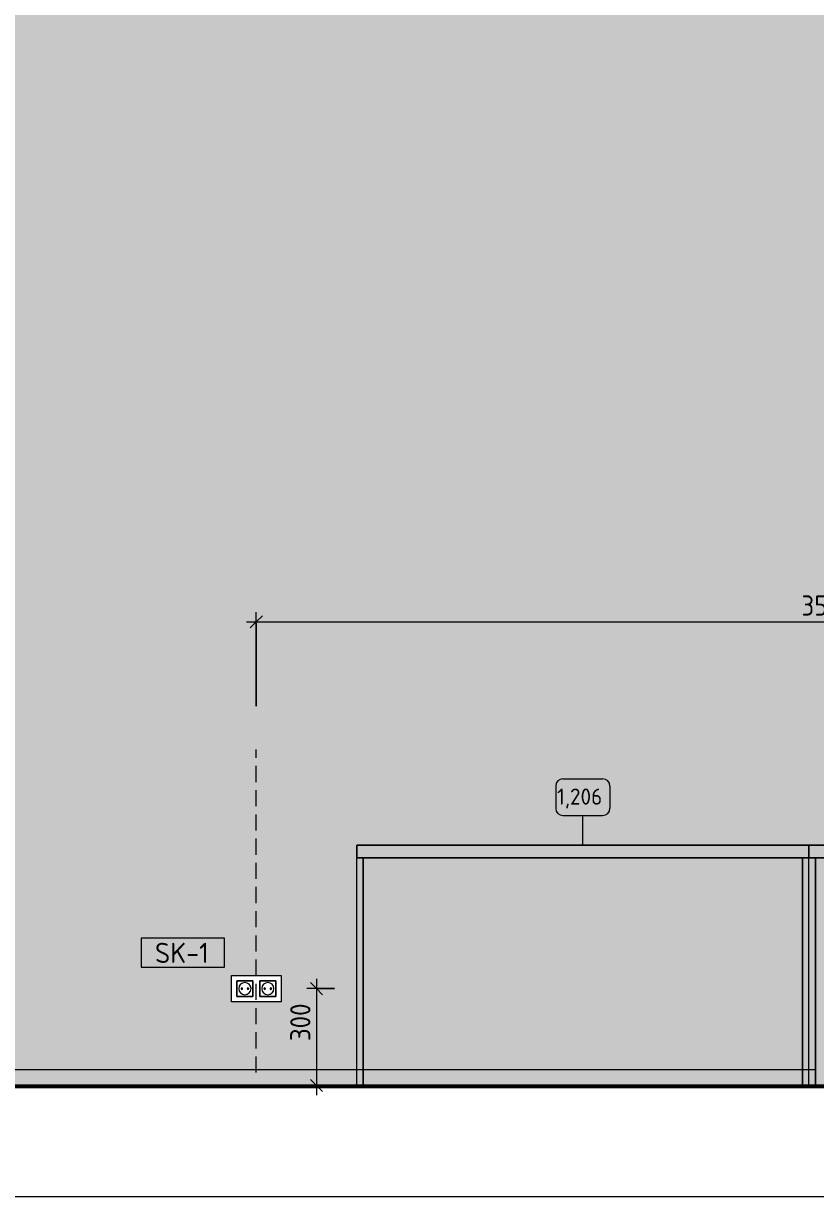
# Model space of a CAD drawing. Header units: millimetres. Extents: x 63432 to 177405, y -1987 to 27578.
# Drawn here: x 135422 to 137874, y 8025 to 11690 of the extents above; entities that cross this region are included whole.
import ezdxf

# ---------------------------------------------------------------- set-up
doc = ezdxf.new("R2010")
doc.units = ezdxf.units.MM
doc.linetypes.add('ADSK_Штрих_ш2 п1', pattern=[75, 50, -25])
for name, color, linetype, lineweight in [('A-ANNO-DIMS', 7, 'Continuous', 9), ('A-ANNO-DIMS-25', 7, 'Continuous', 9), ('A-DETL-1', 7, 'ADSK_Штрих_ш2 п1', 9), ('A-GENM-1', 7, 'Continuous', 9), ('A-WALL-PATT', 7, 'Continuous', 9), ('E-ELEC-EQPM', 7, 'Continuous', 9), ('E-ELEC-FIXT-IDEN', 7, 'Continuous', 9), ('I-FURN-IDEN', 7, 'Continuous', 9), ('Электрические приборы', 7, 'Continuous', 9)]:
    doc.layers.add(name, color=color, linetype=linetype, lineweight=lineweight)
for name, color, linetype, lineweight, true_color in [('A-FLOR-1', 7, 'Continuous', 9, 0x787878), ('A-FLOR-FNSH-1', 7, 'Continuous', 30, 0x3c3c3c), ('I-FURN-10', 7, 'Continuous', 9, 0x9e9e9e), ('I-FURN-11', 7, 'Continuous', 9, 0x858585), ('I-FURN-12', 7, 'Continuous', 9, 0x8d8d8d), ('I-FURN-13', 7, 'Continuous', 9, 0x888888), ('I-FURN-14', 7, 'Continuous', 9, 0x818181), ('I-FURN-6', 7, 'Continuous', 9, 0xc0c0c0), ('I-FURN-8', 7, 'Continuous', 9, 0xacacac), ('I-FURN-9', 7, 'Continuous', 9, 0x949494), ('Розетки', 7, 'Continuous', 9, 0xff1e23)]:
    doc.layers.add(name, color=color, linetype=linetype, lineweight=lineweight, true_color=true_color)
doc.layers.add('I-FURN-7', color=7, linetype='Continuous', lineweight=9, true_color=0x7f7f7f, transparency=0.7)
doc.styles.add('GOST Common_6', font='GOST_Common.ttf', dxfattribs={"height": 50})
doc.styles.add('GOST Common_7', font='GOST_Common.ttf', dxfattribs={"height": 62.5})
doc.styles.add('ISOCPEUR_2', font='isocpeur.ttf', dxfattribs={"width": 0.9, "height": 62.5})
doc.styles.add('ISOCPEUR_3', font='isocpeur.ttf', dxfattribs={"width": 0.9, "height": 50})
doc.dimstyles.new('ISO-2_0_0_9К_Средний_округл2', dxfattribs={"dimscale": 304.8, "dimtxt": 49.799059, "dimasz": 0.123031, "dimexe": 0.098425, "dimexo": 0, "dimgap": 0, "dimtad": 1, "dimdec": 0, "dimrnd": 10, "dimzin": 0, "dimdsep": 46, "dimtxsty": 'ISOCPEUR_3', "dimblk1": 'OBLIQUE', "dimblk2": 'OBLIQUE', "dimsah": 1, "dimcen": 0.09, "dimdle": 0.098425, "dimazin": 0, "dimtfac": 1, "dimtdec": 4, "dimtix": 1, "dimtmove": 0, "dimatfit": 3, "dimfxl": 1, "dimtvp": 1, "dimtolj": 1, "dimtzin": 0, "dimarcsym": 2})
doc.dimstyles.new('ISO-2_5_0_9К_БОЛЬШОЙ_1', dxfattribs={"dimscale": 304.8, "dimtxt": 62.248823, "dimasz": 0.123031, "dimexe": 0.098425, "dimexo": 0.246063, "dimgap": 0, "dimtad": 1, "dimdec": 0, "dimrnd": 10, "dimzin": 0, "dimdsep": 46, "dimtxsty": 'ISOCPEUR_2', "dimblk1": 'OBLIQUE', "dimblk2": 'OBLIQUE', "dimsah": 1, "dimcen": 0.09, "dimdle": 0.098425, "dimazin": 0, "dimtfac": 1, "dimtdec": 4, "dimtix": 1, "dimtmove": 0, "dimatfit": 3, "dimfxl": 1, "dimtvp": 1, "dimtolj": 1, "dimtzin": 0, "dimarcsym": 2})
doc.dimstyles.new('ISO-2_5_0_9К_БОЛЬШОЙ_2', dxfattribs={"dimscale": 304.8, "dimtxt": 62.248823, "dimasz": 0.123031, "dimexe": 0.098425, "dimexo": 0.246063, "dimgap": 0, "dimtad": 1, "dimdec": 0, "dimrnd": 10, "dimzin": 0, "dimdsep": 46, "dimtxsty": 'ISOCPEUR_2', "dimblk1": 'OBLIQUE', "dimblk2": 'OBLIQUE', "dimsah": 1, "dimcen": 0.09, "dimdle": 0.098425, "dimazin": 0, "dimtfac": 1, "dimtdec": 4, "dimtix": 1, "dimtmove": 2, "dimatfit": 3, "dimfxl": 1, "dimtvp": 1, "dimtolj": 1, "dimtzin": 0, "dimarcsym": 2})

# ---------------------------------------------------------------- blocks, each defined once
blk = doc.blocks.new('Стол базовый прямоугольный - 1_206-26230948-Развертка 3_12-3')
at = {"layer": 'I-FURN-7'}
for points in [[(25305.5, 9105), (26450, 9105), (26450, 9145), (25050, 9145), (25050, 9105), (25070, 9105)], [(25050, 8450), (25070, 8450), (25070, 9105), (25050, 9105), (25050, 9089.6)], [(26450, 8450), (26450, 9105), (26430, 9105), (26430, 8450), (26431.6, 8450)], [(25050, 8400), (25070, 8400), (25070, 8450), (25050, 8450)], [(26431.6, 8400), (26450, 8400), (26450, 8450), (26430, 8450), (26430, 8400)]]:
    blk.add_hatch(color=256, dxfattribs=at).paths.add_polyline_path(points)
at = {"layer": 'I-FURN-10'}
for p, q in [((26450, 9145), (25050, 9145)), ((25050, 9145), (25050, 9105)), ((26450, 9105), (26450, 9145)), ((25070, 9105), (26430, 9105)), ((25070, 9105), (25070, 8400)), ((26430, 9105), (26430, 8400)), ((26450, 8400), (26450, 9105))]:
    blk.add_line(p, q, dxfattribs=at)
at = {"layer": 'I-FURN-11'}
for p, q in [((25050, 9105), (25070, 9105)), ((25070, 9105), (25050, 9105)), ((25050, 8400), (25050, 9105)), ((25050, 8400), (25050, 9105)), ((26430, 9105), (26450, 9105)), ((26450, 9105), (26430, 9105))]:
    blk.add_line(p, q, dxfattribs=at)
at = {"layer": 'I-FURN-12'}
for p, q in [((25050, 9105), (25050, 9145)), ((25050, 8400), (25050, 9105)), ((25070, 9105), (25070, 8400)), ((26430, 9105), (26430, 8400)), ((26450, 8400), (26450, 9105))]:
    blk.add_line(p, q, dxfattribs=at)
at = {"layer": 'I-FURN-13'}
for p, q in [((25070, 9105), (25050, 9105)), ((25050, 9105), (25070, 9105)), ((26450, 9105), (26430, 9105)), ((26430, 9105), (26450, 9105))]:
    blk.add_line(p, q, dxfattribs=at)
at = {"layer": 'I-FURN-14'}
blk.add_line((25050, 8400), (25050, 9105), dxfattribs=at)
at = {"layer": 'I-FURN-8'}
for p, q in [((25050, 9145), (26450, 9145)), ((26450, 9105), (26450, 9145)), ((26430, 9105), (25070, 9105))]:
    blk.add_line(p, q, dxfattribs=at)
at = {"layer": 'I-FURN-9'}
for p, q in [((25070, 9105), (25050, 9105)), ((25050, 9105), (25070, 9105)), ((25070, 8400), (25070, 9105)), ((25070, 8400), (25070, 9105)), ((26450, 9105), (26430, 9105)), ((26430, 9105), (26450, 9105)), ((26430, 8400), (26430, 9105)), ((26430, 8400), (26430, 9105)), ((26450, 8400), (26450, 9105)), ((26450, 8400), (26450, 9105))]:
    blk.add_line(p, q, dxfattribs=at)
blk = doc.blocks.new('Стол базовый прямоугольный - 1_206-V64-Развертка 3_12-3')
at = {"layer": 'I-FURN-7'}
for points in [[(24087.8, 9105), (25050, 9105), (25050, 9145), (23650, 9145), (23650, 9105), (23670, 9105)], [(23670, 8450), (23670, 9105), (23650, 9105), (23650, 8450)], [(25030, 8450), (25050, 8450), (25050, 9105), (25030, 9105), (25030, 9088.4)], [(23650, 8400), (23670, 8400), (23670, 8450), (23650, 8450)], [(25050, 8400), (25050, 8450), (25030, 8450), (25030, 8400)]]:
    blk.add_hatch(color=256, dxfattribs=at).paths.add_polyline_path(points)
at = {"layer": 'I-FURN-10'}
for p, q in [((25050, 9145), (23650, 9145)), ((23650, 9105), (23650, 9145)), ((25050, 9105), (25050, 9145)), ((23650, 8400), (23650, 9105)), ((23670, 9105), (25030, 9105)), ((23670, 9105), (23670, 8400)), ((25030, 9105), (25030, 8400))]:
    blk.add_line(p, q, dxfattribs=at)
at = {"layer": 'I-FURN-11'}
for p, q in [((23650, 9105), (23670, 9105)), ((23670, 9105), (23650, 9105)), ((25030, 9105), (25050, 9105)), ((25050, 9105), (25030, 9105)), ((25050, 8400), (25050, 9105)), ((25050, 8400), (25050, 9105))]:
    blk.add_line(p, q, dxfattribs=at)
at = {"layer": 'I-FURN-12'}
for p, q in [((25050, 9105), (25050, 9145)), ((23650, 8400), (23650, 9105)), ((23670, 9105), (23670, 8400)), ((25030, 9105), (25030, 8400)), ((25050, 8400), (25050, 9105))]:
    blk.add_line(p, q, dxfattribs=at)
at = {"layer": 'I-FURN-13'}
for p, q in [((23670, 9105), (23650, 9105)), ((23650, 9105), (23670, 9105)), ((25050, 9105), (25030, 9105)), ((25030, 9105), (25050, 9105))]:
    blk.add_line(p, q, dxfattribs=at)
at = {"layer": 'I-FURN-14'}
blk.add_line((25050, 8400), (25050, 9105), dxfattribs=at)
at = {"layer": 'I-FURN-8'}
for p, q in [((23650, 9145), (25050, 9145)), ((23650, 9145), (23650, 9105)), ((25030, 9105), (23670, 9105))]:
    blk.add_line(p, q, dxfattribs=at)
at = {"layer": 'I-FURN-9'}
for p, q in [((23670, 9105), (23650, 9105)), ((23650, 9105), (23670, 9105)), ((23650, 8400), (23650, 9105)), ((23650, 8400), (23650, 9105)), ((23670, 8400), (23670, 9105)), ((23670, 8400), (23670, 9105)), ((25050, 9105), (25030, 9105)), ((25030, 9105), (25050, 9105)), ((25030, 8400), (25030, 9105)), ((25030, 8400), (25030, 9105))]:
    blk.add_line(p, q, dxfattribs=at)
blk = doc.blocks.new('Стол базовый прямоугольный - 1_206-V65-Развертка 3_12-3')
at = {"layer": 'I-FURN-7'}
for points in [[(25070, 8395), (25070, 8400), (25050, 8400), (25050, 8395)], [(26431.6, 8395), (26450, 8395), (26450, 8400), (26430, 8400), (26430, 8395)]]:
    blk.add_hatch(color=256, dxfattribs=at).paths.add_polyline_path(points)
at = {"layer": 'I-FURN-10'}
for p, q in [((25050, 9105), (25050, 9145)), ((25070, 9105), (25050, 9105)), ((25050, 9105), (25070, 9105)), ((25050, 8395), (25050, 9105)), ((25050, 8400), (25050, 9105)), ((25070, 9105), (25070, 8400)), ((26450, 9105), (26430, 9105)), ((26430, 9105), (26450, 9105)), ((26430, 9105), (26430, 8400)), ((26450, 8400), (26450, 9105))]:
    blk.add_line(p, q, dxfattribs=at)
at = {"layer": 'I-FURN-12'}
blk.add_line((25050, 8400), (25050, 9105), dxfattribs=at)
at = {"layer": 'I-FURN-6'}
for p, q in [((25050, 9145), (26450, 9145)), ((25050, 9145), (25050, 9105)), ((26450, 9105), (26450, 9145)), ((26450, 9105), (25050, 9105)), ((25050, 9105), (25070, 9105)), ((25050, 8395), (25050, 9105)), ((25070, 9105), (25070, 8395)), ((26430, 9105), (26450, 9105)), ((26430, 9105), (26430, 8395)), ((26450, 8395), (26450, 9105)), ((25070, 8395), (25050, 8395)), ((26450, 8395), (26430, 8395))]:
    blk.add_line(p, q, dxfattribs=at)
at = {"layer": 'I-FURN-8'}
for p, q in [((26450, 9145), (25050, 9145)), ((26450, 9105), (26450, 9145)), ((25070, 9105), (26430, 9105)), ((25070, 8395), (25070, 9105)), ((25070, 8400), (25070, 9105)), ((26430, 8395), (26430, 9105)), ((26430, 8400), (26430, 9105)), ((26450, 8395), (26450, 9105)), ((26450, 8400), (26450, 9105)), ((25050, 8395), (25070, 8395)), ((26430, 8395), (26450, 8395))]:
    blk.add_line(p, q, dxfattribs=at)
at = {"layer": 'I-FURN-9'}
for p, q in [((25050, 9105), (25070, 9105)), ((25070, 9105), (25050, 9105)), ((26430, 9105), (26450, 9105)), ((26450, 9105), (26430, 9105))]:
    blk.add_line(p, q, dxfattribs=at)
blk = doc.blocks.new('Стол базовый прямоугольный - 1_206-V66-Развертка 3_12-3')
at = {"layer": 'I-FURN-7'}
for points in [[(23670, 8395), (23670, 8400), (23650, 8400), (23650, 8395)], [(25050, 8395), (25050, 8400), (25030, 8400), (25030, 8395)]]:
    blk.add_hatch(color=256, dxfattribs=at).paths.add_polyline_path(points)
at = {"layer": 'I-FURN-10'}
for p, q in [((25050, 9105), (25050, 9145)), ((23670, 9105), (23650, 9105)), ((23650, 9105), (23670, 9105)), ((23650, 8400), (23650, 9105)), ((23670, 9105), (23670, 8400)), ((25050, 9105), (25030, 9105)), ((25030, 9105), (25050, 9105)), ((25030, 9105), (25030, 8400)), ((25050, 8395), (25050, 9105)), ((25050, 8400), (25050, 9105))]:
    blk.add_line(p, q, dxfattribs=at)
at = {"layer": 'I-FURN-12'}
blk.add_line((25050, 8400), (25050, 9105), dxfattribs=at)
at = {"layer": 'I-FURN-6'}
for p, q in [((23650, 9145), (25050, 9145)), ((23650, 9145), (23650, 9105)), ((25050, 9105), (25050, 9145)), ((25050, 9105), (23650, 9105)), ((23650, 9105), (23670, 9105)), ((23650, 8395), (23650, 9105)), ((23670, 9105), (23670, 8395)), ((25030, 9105), (25050, 9105)), ((25030, 9105), (25030, 8395)), ((25050, 8395), (25050, 9105)), ((23670, 8395), (23650, 8395)), ((25050, 8395), (25030, 8395))]:
    blk.add_line(p, q, dxfattribs=at)
at = {"layer": 'I-FURN-8'}
for p, q in [((25050, 9145), (23650, 9145)), ((23650, 9105), (23650, 9145)), ((23650, 8395), (23650, 9105)), ((23650, 8400), (23650, 9105)), ((23670, 9105), (25030, 9105)), ((23670, 8395), (23670, 9105)), ((23670, 8400), (23670, 9105)), ((25030, 8395), (25030, 9105)), ((25030, 8400), (25030, 9105)), ((23650, 8395), (23670, 8395)), ((25030, 8395), (25050, 8395))]:
    blk.add_line(p, q, dxfattribs=at)
at = {"layer": 'I-FURN-9'}
for p, q in [((23650, 9105), (23670, 9105)), ((23670, 9105), (23650, 9105)), ((25030, 9105), (25050, 9105)), ((25050, 9105), (25030, 9105))]:
    blk.add_line(p, q, dxfattribs=at)
blk = doc.blocks.new('Плинтус - Плинтус темный _ст_школа_-33434823-Развертка 3_12-3')
at = {"layer": 'A-GENM-1'}
h = blk.add_hatch(color=256, dxfattribs=at)
h.paths.add_polyline_path([(26548.8, 8400), (26581, 8400), (26581, 8450), (26450, 8450), (26450, 8400), (26500, 8400)])
h.paths.add_polyline_path([(13636, 8400), (13650.4, 8400), (13650.4, 8450), (13636, 8450), (13636, 8400.9)])
h.paths.add_polyline_path([(14569.6, 8400), (15089.7, 8400), (15089.7, 8450), (14569.6, 8450)])
h.paths.add_polyline_path([(18039.7, 8400), (18934, 8400), (18934, 8450), (18039.7, 8450)])
h.paths.add_polyline_path([(26430, 8400), (26430, 8450), (25070, 8450), (25070, 8400), (26197.2, 8400)])
h.paths.add_polyline_path([(19923.9, 8400), (20850, 8400), (20850, 8450), (19923.9, 8450)])
h.paths.add_polyline_path([(25030, 8400), (25030, 8450), (23670, 8450), (23670, 8400), (25025.3, 8400)])
h.paths.add_polyline_path([(20908.2, 8400), (23650, 8400), (23650, 8450), (20908.2, 8450)])
for p, q in [((20908.2, 8450), (23650, 8450)), ((23650, 8450), (23670, 8450)), ((23670, 8450), (25030, 8450)), ((25030, 8450), (25070, 8450))]:
    blk.add_line(p, q, dxfattribs=at)
blk = doc.blocks.new('Роз - p220-V68-Развертка 3_12-3')
at = {"layer": 'Розетки'}
for p, q in [((23279.1, 8724.5), (23328.1, 8724.5)), ((23279.1, 8675.5), (23279.1, 8724.5)), ((23328.1, 8724.5), (23328.1, 8675.5)), ((23328.1, 8675.5), (23279.1, 8675.5))]:
    blk.add_line(p, q, dxfattribs=at)
for centre, radius, start, end in [((23303.6, 8700), 19, 0, 180), ((23303.6, 8700), 19, 180, 0), ((23294.1, 8700), 2.5, 0, 180), ((23294.1, 8700), 2.5, 180, 0), ((23313.1, 8700), 2.5, 0, 180), ((23313.1, 8700), 2.5, 180, 0)]:
    blk.add_arc(centre, radius, start, end, dxfattribs=at)
blk = doc.blocks.new('Рамки - Рамка х2-25282439-Развертка 3_12-3')
at = {"layer": 'E-ELEC-EQPM'}
for p, q in [((23262.6, 8741), (23415.6, 8741)), ((23262.6, 8659), (23262.6, 8741)), ((23279.1, 8724.5), (23279.1, 8675.5)), ((23328.1, 8724.5), (23279.1, 8724.5)), ((23328.1, 8675.5), (23328.1, 8724.5)), ((23350.1, 8724.5), (23350.1, 8675.5)), ((23399.1, 8724.5), (23350.1, 8724.5)), ((23399.1, 8675.5), (23399.1, 8724.5)), ((23415.6, 8741), (23415.6, 8659)), ((23415.6, 8659), (23262.6, 8659)), ((23279.1, 8675.5), (23328.1, 8675.5)), ((23350.1, 8675.5), (23399.1, 8675.5))]:
    blk.add_line(p, q, dxfattribs=at)
blk = doc.blocks.new('DIMBLOCK35-Развертка 3_12-3')
at = {"layer": 'A-ANNO-DIMS-25'}
for p, q in [((126424.6, 8400), (126424.6, 8025.5)), ((126424.6, 8055.5), (126424.6, 8400)), ((139682.6, 8400), (139682.6, 8025.5)), ((139682.6, 8055.5), (139682.6, 8400)), ((126424.6, 8055.5), (139712.6, 8055.5))]:
    blk.add_line(p, q, dxfattribs=at)
at = {"layer": 'A-ANNO-DIMS-25', "lineweight": 20}
for p, q in [((126424.6, 8055.5), (126443.3, 8074.2)), ((139682.6, 8055.5), (139701.3, 8074.2)), ((126424.6, 8055.5), (126405.8, 8036.7)), ((139682.6, 8055.5), (139663.8, 8036.7))]:
    blk.add_line(p, q, dxfattribs=at)
at = {"layer": 'A-ANNO-DIMS-25', "color": 0, "insert": (132978.9, 8120.8), "char_height": 50, "width": 179.277, "attachment_point": 1, "line_spacing_factor": 1.149209, "style": 'ISOCPEUR_3'}
blk.add_mtext('13260', dxfattribs=at)
blk = doc.blocks.new('_Oblique')
at = {"color": 0, "linetype": 'ByBlock', "lineweight": -2}
blk.add_line((-0.5, -0.5), (0.5, 0.5), dxfattribs=at)
blk = doc.blocks.new('М_силовых электроприборов_РАЗВЕРТКИ - Типоразмер_примечание-27444908-Развертка 3_12-3')
at = {"layer": 'E-ELEC-FIXT-IDEN'}
for p, q in [((17129.1, 10102.6), (16870.8, 10102.6)), ((16870.8, 10102.6), (16870.8, 10012.6)), ((17129.1, 10012.6), (17129.1, 10102.6)), ((16870.8, 10012.6), (17129.1, 10012.6))]:
    blk.add_line(p, q, dxfattribs=at)
blk = doc.blocks.new('DIMBLOCK39-Развертка 3_12-3')
at = {"layer": 'A-ANNO-DIMS-25'}
for p, q in [((136142.6, 9575.5), (136142.6, 9866.7)), ((139682.6, 9788.2), (139682.6, 9866.7)), ((136112.6, 9836.7), (139712.6, 9836.7)), ((136142.6, 9836.7), (136142.6, 9575.5)), ((139682.6, 9836.7), (139682.6, 9788.2))]:
    blk.add_line(p, q, dxfattribs=at)
at = {"layer": 'A-ANNO-DIMS-25', "lineweight": 20}
for p, q in [((136142.6, 9836.7), (136123.9, 9817.9)), ((136142.6, 9836.7), (136161.4, 9855.4)), ((139682.6, 9836.7), (139663.8, 9817.9)), ((139682.6, 9836.7), (139701.3, 9855.4))]:
    blk.add_line(p, q, dxfattribs=at)
at = {"layer": 'A-ANNO-DIMS-25', "color": 0, "insert": (137830.6, 9918.3), "char_height": 62.5, "width": 196.802, "attachment_point": 1, "line_spacing_factor": 1.149209, "style": 'ISOCPEUR_2'}
blk.add_mtext('3540', dxfattribs=at)
blk = doc.blocks.new('DIMBLOCK40-Развертка 3_12-3')
at = {"layer": 'A-ANNO-DIMS-25'}
for p, q in [((136329.3, 8730), (136329.3, 8370)), ((136384.6, 8700), (136299.3, 8700)), ((136329.3, 8700), (136384.6, 8700)), ((136280.8, 8400), (136359.3, 8400)), ((136329.3, 8400), (136280.8, 8400))]:
    blk.add_line(p, q, dxfattribs=at)
at = {"layer": 'A-ANNO-DIMS-25', "lineweight": 20}
for p, q in [((136329.3, 8700), (136310.5, 8718.7)), ((136329.3, 8700), (136348, 8681.2)), ((136329.3, 8400), (136310.5, 8418.7)), ((136329.3, 8400), (136348, 8381.2))]:
    blk.add_line(p, q, dxfattribs=at)
at = {"layer": 'A-ANNO-DIMS-25', "color": 0, "insert": (136247.6, 8537.4), "char_height": 62.5, "width": 142.215, "attachment_point": 1, "rotation": 90, "line_spacing_factor": 1.149209, "style": 'ISOCPEUR_2'}
blk.add_mtext('300', dxfattribs=at)
blk = doc.blocks.new('Марка_Мебель - В прямоуг_Balcon_Марка-25523697-Развертка 3_12-3')
at = {"layer": 'I-FURN-IDEN'}
for p, q in [((14026.1, 9717.3), (14026.1, 9648.3)), ((14048.6, 9739.8), (14171.4, 9739.8)), ((14193.9, 9717.3), (14193.9, 9648.5)), ((14048.5, 9626), (14171.4, 9626))]:
    blk.add_line(p, q, dxfattribs=at)
for centre, radius, start, end in [((14048.6, 9717.3), 22.5, 90, 180), ((14171.4, 9717.3), 22.5, 0, 90), ((14048.5, 9648.3), 22.3, 180, 270), ((14171.4, 9648.5), 22.5, 270, 0)]:
    blk.add_arc(centre, radius, start, end, dxfattribs=at)

msp = doc.modelspace()

# ---------------------------------------------------------------- hatches: boundary and pattern name
at = {"layer": 'A-FLOR-1'}
h = msp.add_hatch(color=256, dxfattribs=at)
h.paths.add_polyline_path([(139683.6, 8395), (139683.6, 8400), (139253.6, 8400), (139253.6, 8395), (139586.7, 8395)])
h.paths.add_polyline_path([(124703.3, 8395), (136453.6, 8395), (136453.6, 8400), (124703.3, 8400)])
h.paths.add_polyline_path([(139233.6, 8395), (139233.6, 8400), (137873.6, 8400), (137873.6, 8395), (139000.8, 8395)])
h.paths.add_polyline_path([(137833.6, 8395), (137833.6, 8400), (136473.6, 8400), (136473.6, 8395), (137828.9, 8395)])
at = {"layer": 'A-WALL-PATT'}
h = msp.add_hatch(color=256, dxfattribs=at)
h.paths.add_polyline_path([(139433.6, 8400), (139433.6, 8500), (139383.6, 8500), (139383.6, 9200), (139682.6, 9200), (139682.6, 9204), (139383.6, 9204), (139383.6, 9220), (139682.6, 9220), (139682.6, 13150), (126424.6, 13150), (126424.6, 8450), (126453.9, 8450), (126453.9, 9295), (127373.2, 9295), (127373.2, 8450), (127893.3, 8450), (127893.3, 9520), (128703.8, 9520), (128703.8, 10395), (129203.3, 10395), (129203.3, 10398.7), (130003.3, 10398.7), (130003.3, 9520), (130843.3, 9520), (130843.3, 8450), (131737.5, 8450), (131737.5, 9145), (132727.5, 9145), (132727.5, 8450), (133653.6, 8450), (133653.6, 10395), (133711.8, 10395), (133711.8, 8450), (136453.6, 8450), (136453.6, 9145), (139253.6, 9145), (139253.6, 8450), (139384.6, 8450), (139384.6, 8400)])
h.paths.add_polyline_path([(136473.6, 8450), (137833.6, 8450), (137833.6, 9105), (136473.6, 9105), (136473.6, 9006.3)])
h.paths.add_polyline_path([(137873.6, 8450), (139233.6, 8450), (139233.6, 9105), (137873.6, 9105), (137873.6, 9090.8)])
h.paths.add_polyline_path([(136153.6, 8659), (136066.1, 8659), (136066.1, 8741), (136219.1, 8741), (136219.1, 8659), (136188.2, 8659)])
h.paths.add_polyline_path([(139189.1, 8659), (139036.1, 8659), (139036.1, 8741), (139189.1, 8741), (139189.1, 8675.5)])
h.paths.add_polyline_path([(136168.6, 8697.5), (136169.9, 8697.8), (136170.8, 8698.7), (136171.1, 8700), (136170.8, 8701.2), (136169.9, 8702.2), (136168.6, 8702.5), (136167.4, 8702.2), (136166.5, 8701.2), (136166.1, 8700), (136166.5, 8698.7), (136167.4, 8697.8), (136168, 8697.6)])
h.paths.add_polyline_path([(136097.6, 8697.5), (136098.9, 8697.8), (136099.8, 8698.7), (136100.1, 8700), (136099.8, 8701.2), (136098.9, 8702.2), (136097.6, 8702.5), (136096.4, 8702.2), (136095.5, 8701.2), (136095.1, 8700), (136095.5, 8698.7), (136096.4, 8697.8), (136097, 8697.6)])
h.paths.add_polyline_path([(139067.6, 8697.5), (139068.9, 8697.8), (139069.8, 8698.7), (139070.1, 8700), (139069.8, 8701.2), (139068.9, 8702.2), (139067.6, 8702.5), (139066.4, 8702.2), (139065.5, 8701.2), (139065.1, 8700), (139065.5, 8698.7), (139066.4, 8697.8), (139067, 8697.6)])
h.paths.add_polyline_path([(139138.6, 8697.5), (139139.9, 8697.8), (139140.8, 8698.7), (139141.1, 8700), (139140.8, 8701.2), (139139.9, 8702.2), (139138.6, 8702.5), (139137.4, 8702.2), (139136.5, 8701.2), (139136.1, 8700), (139136.5, 8698.7), (139137.4, 8697.8), (139138, 8697.6)])
h.paths.add_polyline_path([(139157.6, 8697.5), (139158.9, 8697.8), (139159.8, 8698.7), (139160.1, 8700), (139159.8, 8701.2), (139158.9, 8702.2), (139157.6, 8702.5), (139156.4, 8702.2), (139155.5, 8701.2), (139155.1, 8700), (139155.5, 8698.7), (139156.4, 8697.8), (139157, 8697.6)])
h.paths.add_polyline_path([(136116.6, 8697.5), (136117.9, 8697.8), (136118.8, 8698.7), (136119.1, 8700), (136118.8, 8701.2), (136117.9, 8702.2), (136116.6, 8702.5), (136115.4, 8702.2), (136114.5, 8701.2), (136114.1, 8700), (136114.5, 8698.7), (136115.4, 8697.8), (136116, 8697.6)])
h.paths.add_polyline_path([(139086.6, 8697.5), (139087.9, 8697.8), (139088.8, 8698.7), (139089.1, 8700), (139088.7, 8701.4), (139087.9, 8702.2), (139086.6, 8702.5), (139085.4, 8702.2), (139084.5, 8701.2), (139084.1, 8700), (139084.5, 8698.7), (139085.4, 8697.8), (139086, 8697.6)])
h.paths.add_polyline_path([(136187.6, 8697.5), (136188.9, 8697.8), (136189.8, 8698.7), (136190.1, 8700), (136189.8, 8701.2), (136188.9, 8702.2), (136187.6, 8702.5), (136186.4, 8702.2), (136185.5, 8701.2), (136185.1, 8700), (136185.5, 8698.7), (136186.4, 8697.8), (136187, 8697.6)])
h.paths.add_polyline_path([(130409, 10159), (130343.5, 10159), (130343.5, 10241), (130425.5, 10241), (130425.5, 10159)])
h.paths.add_polyline_path([(130375, 10197.5), (130376.3, 10197.8), (130377.2, 10198.7), (130377.5, 10200), (130377.2, 10201.2), (130376.3, 10202.2), (130375, 10202.5), (130373.8, 10202.2), (130372.8, 10201.2), (130372.5, 10200), (130372.8, 10198.7), (130373.8, 10197.8), (130374.4, 10197.6)])
h.paths.add_polyline_path([(130394, 10197.5), (130395.3, 10197.8), (130396.2, 10198.7), (130396.5, 10200), (130396.2, 10201.2), (130395.3, 10202.2), (130394, 10202.5), (130392.8, 10202.2), (130391.8, 10201.2), (130391.5, 10200), (130391.8, 10198.7), (130392.8, 10197.8), (130393.4, 10197.6)])
h.paths.add_polyline_path([(139703.6, 12270), (139703.6, 13230), (126424.6, 13230), (126424.6, 13200), (139682.6, 13200), (139682.6, 13150), (139683.6, 13150), (139683.6, 12270), (139698.8, 12270)])

# ---------------------------------------------------------------- linework, layer by layer
at = {"layer": 'A-DETL-1'}
msp.add_line((136142.6, 8440), (136142.6, 9441), dxfattribs=at)
at = {"layer": 'A-FLOR-FNSH-1'}
for p, q in [((139683.6, 8400), (124703.3, 8400)), ((139703.9, 8395), (124703.3, 8395))]:
    msp.add_line(p, q, dxfattribs=at)
at = {"layer": 'I-FURN-IDEN'}
msp.add_line((137153.6, 9145), (137153.6, 9236.4), dxfattribs=at)

# ---------------------------------------------------------------- block references
at = {"layer": 'A-GENM-1'}
msp.add_blockref('Плинтус - Плинтус темный _ст_школа_-33434823-Развертка 3_12-3', (112803.6, 0), dxfattribs=at)
at = {"layer": 'E-ELEC-EQPM'}
msp.add_blockref('Рамки - Рамка х2-25282439-Развертка 3_12-3', (112803.6, 0), dxfattribs=at)
at = {"layer": 'E-ELEC-FIXT-IDEN'}
msp.add_blockref('М_силовых электроприборов_РАЗВЕРТКИ - Типоразмер_примечание-27444908-Развертка 3_12-3', (118914.8, -1246), dxfattribs=at)
at = {"layer": 'I-FURN-8'}
for name in ['Стол базовый прямоугольный - 1_206-V66-Развертка 3_12-3', 'Стол базовый прямоугольный - 1_206-V65-Развертка 3_12-3']:
    msp.add_blockref(name, (112803.6, 0), dxfattribs=at)
at = {"layer": 'I-FURN-9'}
for name in ['Стол базовый прямоугольный - 1_206-V64-Развертка 3_12-3', 'Стол базовый прямоугольный - 1_206-26230948-Развертка 3_12-3']:
    msp.add_blockref(name, (112803.6, 0), dxfattribs=at)
at = {"layer": 'I-FURN-IDEN'}
msp.add_blockref('Марка_Мебель - В прямоуг_Balcon_Марка-25523697-Развертка 3_12-3', (123043.6, -389.6), dxfattribs=at)
at = {"layer": 'Электрические приборы'}
for p in [(112803.6, 0), (112874.6, 0)]:
    msp.add_blockref('Роз - p220-V68-Развертка 3_12-3', p, dxfattribs=at)

# ---------------------------------------------------------------- texts
at = {"layer": 'E-ELEC-FIXT-IDEN', "insert": (135828.9, 8842.1), "char_height": 62.5, "width": 212.447, "attachment_point": 1, "style": 'GOST Common_7'}
msp.add_mtext('SK-1', dxfattribs=at)
at = {"layer": 'I-FURN-IDEN', "insert": (137073.8, 9320.1), "char_height": 50, "width": 184.388, "attachment_point": 1, "style": 'GOST Common_6'}
msp.add_mtext('1,206', dxfattribs=at)

# ---------------------------------------------------------------- dimensions: what is measured, and where the dimension line sits
at = {"layer": 'A-ANNO-DIMS'}
for base, p1, p2, dimstyle, override, picture, middle in [((139682.6, 9836.7), (136142.6, 9650.5), (139682.6, 9863.2), 'ISO-2_5_0_9К_БОЛЬШОЙ_1', {"dimpost": '<>', "dimfxl": 3546.307877}, 'DIMBLOCK39-Развертка 3_12-3', (137912.6, 9867.9)), ((139682.6, 8055.5), (126424.6, 8400), (139682.6, 8400), 'ISO-2_0_0_9К_Средний_округл2', {"dimpost": '<>', "dimfxl": 13257.99987}, 'DIMBLOCK35-Развертка 3_12-3', (133053.6, 8080.5))]:
    dim = msp.add_linear_dim(base=base, p1=p1, p2=p2, dimstyle=dimstyle, override=override, dxfattribs=at)
    dim.commit()
    dim.dimension.update_dxf_attribs({"geometry": picture, "text_midpoint": middle})
dim = msp.add_linear_dim(base=(136329.3, 8400), p1=(136309.6, 8700), p2=(136355.8, 8400), angle=90, dimstyle='ISO-2_5_0_9К_БОЛЬШОЙ_2', override={"dimpost": '<>', "dimfxl": 303.526631}, dxfattribs=at)
dim.commit()
dim.dimension.update_dxf_attribs({"geometry": 'DIMBLOCK40-Развертка 3_12-3', "text_midpoint": (136289.3, 8608.5), "dimtype": 160, "text_rotation": 90})

doc.saveas('drawing.dxf')
